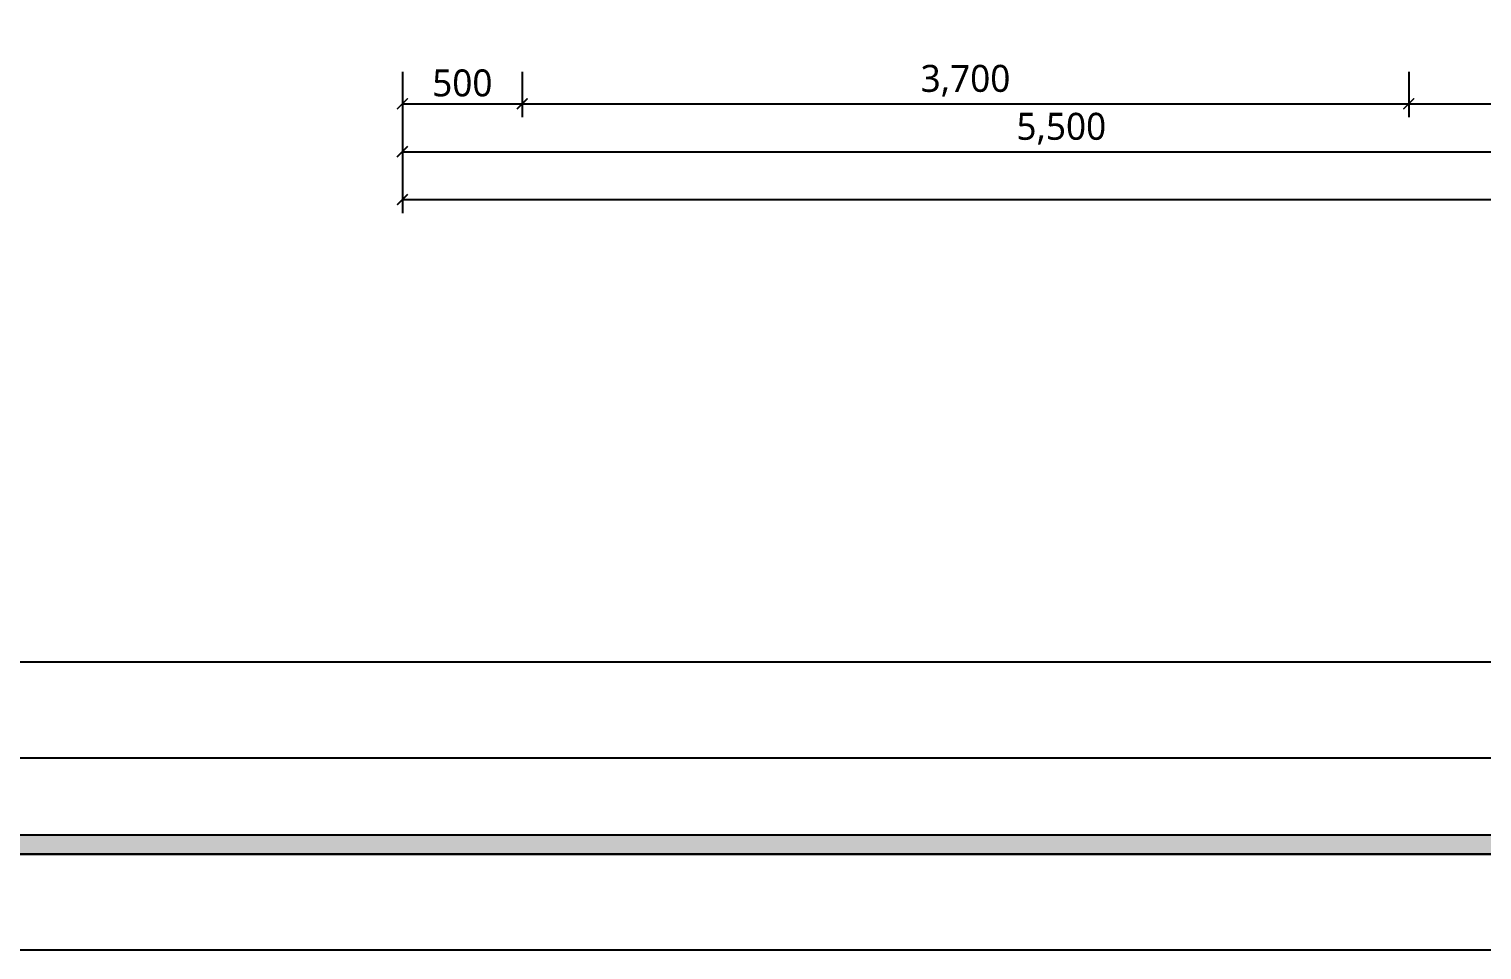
# Model space of a CAD drawing. Header units: metres. Extents: x 11578468 to 47831421, y -58341524 to -14256839.
# Drawn here: x 23812449 to 23818513, y -29040047 to -29036206 of the extents above; entities that cross this region are included whole.
import ezdxf
from ezdxf.enums import TextEntityAlignment as Align

# ---------------------------------------------------------------- set-up
doc = ezdxf.new("R2010")
doc.units = ezdxf.units.M
doc.header["$LTSCALE"] = 50
doc.header["$MEASUREMENT"] = 0
doc.layers.get('0').update_dxf_attribs({"linetype": 'CONTINUOUS'})
doc.layers.get('DEFPOINTS').update_dxf_attribs({"linetype": 'CONTINUOUS'})
for name, color, linetype in [('3.기호.계단선', 30, 'CONTINUOUS'), ('FORM(YOURNAME)-1', 1, 'CONTINUOUS'), ('FORM(YOURNAME)-11', 1, 'CONTINUOUS')]:
    doc.layers.add(name, color=color, linetype=linetype)
doc.layers.add('DIM', color=7, linetype='CONTINUOUS', lineweight=15)
doc.styles.add('N 맑은고딕', font='malgun.ttf')
doc.styles.add('YOURNAME', font='malgun.ttf')
doc.dimstyles.new('JJ IN 45', dxfattribs={"dimscale": 45, "dimtxt": 2.5, "dimasz": 1, "dimexe": 1.25, "dimexo": 1.5, "dimtad": 1, "dimdec": 6, "dimlunit": 6, "dimtxsty": 'N 맑은고딕', "dimblk": 'ARCHTICK', "dimcen": 2.5, "dimclrd": 256, "dimclre": 256, "dimclrt": 256, "dimadec": 0, "dimazin": 0, "dimtfac": 1, "dimtdec": 6, "dimtix": 1, "dimtmove": 0, "dimatfit": 3, "dimldrblk": 'ARCHTICK', "dimfxl": 1, "dimarcsym": 0})

# ---------------------------------------------------------------- blocks, each defined once
blk = doc.blocks.new('FORM-ELEVATION')
at = {"layer": 'FORM(YOURNAME)-11'}
h = blk.add_hatch(color=256, dxfattribs=at)
h.dxf.hatch_style = 1
h.paths.add_polyline_path([(-10309, 35708), (71691, 35708), (71691, 35508), (-10309, 35508)])
h.paths.add_polyline_path([(-10309, -21492), (71691, -21492), (71691, -21692), (-10309, -21692)])
at = {"layer": 'DEFPOINTS', "color": 158}
blk.add_line((62481, -20692), (-10309, -20692), dxfattribs=at)
blk.add_lwpolyline([(-10309, -21692), (71691, -21692), (71691, 35708), (-10309, 35708)], close=True, dxfattribs=at)
at = {"layer": 'DEFPOINTS'}
blk.add_lwpolyline([(-8309, 33708), (61071, 33708), (61071, -19692), (-8309, -19692)], close=True, dxfattribs=at)
at = {"layer": 'FORM(YOURNAME)-11', "color": 250}
blk.add_lwpolyline([(-11309, -22692), (72691, -22692), (72691, 36708), (-11309, 36708)], close=True, dxfattribs=at)
at = {"layer": 'FORM(YOURNAME)-11'}
blk.add_lwpolyline([(-10309, -21492), (71691, -21492), (71691, -21692), (-10309, -21692)], close=True, dxfattribs=at)
at = {"layer": 'FORM(YOURNAME)-11', "color": 3, "style": 'YOURNAME'}
for tag, height, p in [('1', 451, (71041, -1219)), ('2', 451, (71041, -1863)), ('3', 451, (71041, -3150)), ('4', 451, (71041, -5081)), ('5', 515, (71041, -7398)), ('6', 515, (71041, -9650)), ('7', 515, (71041, -11903)), ('8', 515, (71041, -14155)), ('9', 515, (71041, -16408)), ('10', 515, (66791, -18596)), ('11', 515, (71041, -18660)), ('12', 515, (66791, -20848)), ('13', 515, (71041, -20848))]:
    blk.add_attdef(tag, text='', height=height, dxfattribs=at).set_placement(p, align=Align.MIDDLE_RIGHT)
blk = doc.blocks.new('_ArchTick')
at = {"color": 0, "linetype": 'ByBlock', "const_width": 0.15}
blk.add_lwpolyline([(-0.5, -0.5), (0.5, 0.5)], dxfattribs=at)
blk = doc.blocks.new('*D366')
at = {"layer": 'DEFPOINTS', "color": 0, "transparency": 16777216}
for p in [(23725352, -29144857), (23725852, -29144857), (23725852, -29145057)]:
    blk.add_point(p, dxfattribs=at)
at = {"layer": 'DIM', "lineweight": -2, "transparency": 16777216}
for p, q in [((23725352, -29144924.5), (23725352, -29145113.2)), ((23725852, -29144924.5), (23725852, -29145113.2)), ((23725352, -29145057), (23725852, -29145057))]:
    blk.add_line(p, q, dxfattribs=at)
at = {"layer": 'DIM', "lineweight": -2, "transparency": 16777216, "xscale": 45, "yscale": 45, "zscale": 45, "rotation": 180}
blk.add_blockref('_ArchTick', (23725352, -29145057), dxfattribs=at)
at = {"layer": 'DIM', "lineweight": -2, "transparency": 16777216, "xscale": 45, "yscale": 45, "zscale": 45}
blk.add_blockref('_ArchTick', (23725852, -29145057), dxfattribs=at)
at = {"layer": 'DIM', "transparency": 16777216, "insert": (23725602, -29144970.8), "char_height": 112.5, "attachment_point": 5, "style": 'N 맑은고딕'}
blk.add_mtext('500', dxfattribs=at)
blk = doc.blocks.new('*D367')
at = {"layer": 'DEFPOINTS', "color": 0, "transparency": 16777216}
for p in [(23725852, -29144857), (23729552, -29144857), (23729552, -29145057)]:
    blk.add_point(p, dxfattribs=at)
at = {"layer": 'DIM', "lineweight": -2, "transparency": 16777216}
for p, q in [((23725852, -29144924.5), (23725852, -29145113.2)), ((23729552, -29144924.5), (23729552, -29145113.2)), ((23725852, -29145057), (23729552, -29145057))]:
    blk.add_line(p, q, dxfattribs=at)
at = {"layer": 'DIM', "lineweight": -2, "transparency": 16777216, "xscale": 45, "yscale": 45, "zscale": 45, "rotation": 180}
blk.add_blockref('_ArchTick', (23725852, -29145057), dxfattribs=at)
at = {"layer": 'DIM', "lineweight": -2, "transparency": 16777216, "xscale": 45, "yscale": 45, "zscale": 45}
blk.add_blockref('_ArchTick', (23729552, -29145057), dxfattribs=at)
at = {"layer": 'DIM', "transparency": 16777216, "insert": (23727702, -29144961.3), "char_height": 112.5, "attachment_point": 5, "style": 'N 맑은고딕'}
blk.add_mtext('3,700', dxfattribs=at)
blk = doc.blocks.new('*D368')
at = {"layer": 'DEFPOINTS', "color": 0, "transparency": 16777216}
for p in [(23729552, -29144857), (23730732, -29144857), (23730732, -29145057)]:
    blk.add_point(p, dxfattribs=at)
at = {"layer": 'DIM', "lineweight": -2, "transparency": 16777216}
for p, q in [((23729552, -29144924.5), (23729552, -29145113.2)), ((23730732, -29144924.5), (23730732, -29145113.2)), ((23729552, -29145057), (23730732, -29145057))]:
    blk.add_line(p, q, dxfattribs=at)
at = {"layer": 'DIM', "lineweight": -2, "transparency": 16777216, "xscale": 45, "yscale": 45, "zscale": 45, "rotation": 180}
blk.add_blockref('_ArchTick', (23729552, -29145057), dxfattribs=at)
at = {"layer": 'DIM', "lineweight": -2, "transparency": 16777216, "xscale": 45, "yscale": 45, "zscale": 45}
blk.add_blockref('_ArchTick', (23730732, -29145057), dxfattribs=at)
at = {"layer": 'DIM', "transparency": 16777216, "insert": (23730142, -29144961), "char_height": 112.5, "attachment_point": 5, "style": 'N 맑은고딕'}
blk.add_mtext('1,180', dxfattribs=at)
blk = doc.blocks.new('*D380')
at = {"layer": 'DEFPOINTS', "color": 0, "transparency": 16777216}
for p in [(23725352, -29144857), (23730852, -29144857), (23730852, -29145257)]:
    blk.add_point(p, dxfattribs=at)
at = {"layer": 'DIM', "lineweight": -2, "transparency": 16777216}
for p, q in [((23725352, -29144924.5), (23725352, -29145313.2)), ((23730852, -29144924.5), (23730852, -29145313.2)), ((23725352, -29145257), (23730852, -29145257))]:
    blk.add_line(p, q, dxfattribs=at)
at = {"layer": 'DIM', "lineweight": -2, "transparency": 16777216, "xscale": 45, "yscale": 45, "zscale": 45, "rotation": 180}
blk.add_blockref('_ArchTick', (23725352, -29145257), dxfattribs=at)
at = {"layer": 'DIM', "lineweight": -2, "transparency": 16777216, "xscale": 45, "yscale": 45, "zscale": 45}
blk.add_blockref('_ArchTick', (23730852, -29145257), dxfattribs=at)
at = {"layer": 'DIM', "transparency": 16777216, "insert": (23728102, -29145161.3), "char_height": 112.5, "attachment_point": 5, "style": 'N 맑은고딕'}
blk.add_mtext('5,500', dxfattribs=at)
blk = doc.blocks.new('*D384')
at = {"layer": 'DEFPOINTS', "color": 0, "transparency": 16777216}
for p in [(23725352, -29144857), (23745702, -29144857), (23745702, -29145457)]:
    blk.add_point(p, dxfattribs=at)
at = {"layer": 'DIM', "lineweight": -2, "transparency": 16777216}
for p, q in [((23725352, -29144924.5), (23725352, -29145513.2)), ((23745702, -29144924.5), (23745702, -29145513.2)), ((23725352, -29145457), (23745702, -29145457))]:
    blk.add_line(p, q, dxfattribs=at)
at = {"layer": 'DIM', "lineweight": -2, "transparency": 16777216, "xscale": 45, "yscale": 45, "zscale": 45, "rotation": 180}
blk.add_blockref('_ArchTick', (23725352, -29145457), dxfattribs=at)
at = {"layer": 'DIM', "lineweight": -2, "transparency": 16777216, "xscale": 45, "yscale": 45, "zscale": 45}
blk.add_blockref('_ArchTick', (23745702, -29145457), dxfattribs=at)
at = {"layer": 'DIM', "transparency": 16777216, "insert": (23735527, -29145361.3), "char_height": 112.5, "attachment_point": 5, "style": 'N 맑은고딕'}
blk.add_mtext('20,350', dxfattribs=at)
blk = doc.blocks.new('sdagdgds')
at = {"layer": 'DIM'}
for base, p1, p2, picture, middle in [((23725852, -29145057), (23725352, -29144857), (23725852, -29144857), '*D366', (23725602, -29144970.7525476)), ((23730852, -29145257), (23725352, -29144857), (23730852, -29144857), '*D380', (23728102, -29145161.3138586991)), ((23745702, -29145457), (23725352, -29144857), (23745702, -29144857), '*D384', (23735527, -29145361.3138586991)), ((23729552, -29145057), (23725852, -29144857), (23729552, -29144857), '*D367', (23727702, -29144961.3138586991)), ((23730732, -29145057), (23729552, -29144857), (23730732, -29144857), '*D368', (23730142, -29144961.0081521794))]:
    dim = blk.add_linear_dim(base=base, p1=p1, p2=p2, dimstyle='JJ IN 45', dxfattribs=at)
    dim.commit()
    dim.dimension.update_dxf_attribs({"geometry": picture, "text_midpoint": middle})

msp = doc.modelspace()

# ---------------------------------------------------------------- block references
at = {"layer": '3.기호.계단선'}
msp.add_blockref('sdagdgds', (88655.7, 108539.8), dxfattribs=at)
at = {"layer": 'FORM(YOURNAME)-1', "xscale": 0.4, "yscale": 0.4, "zscale": 0.4}
msp.add_blockref('FORM-ELEVATION', (23813630.1, -29030970.5), dxfattribs=at)

doc.saveas('drawing.dxf')
